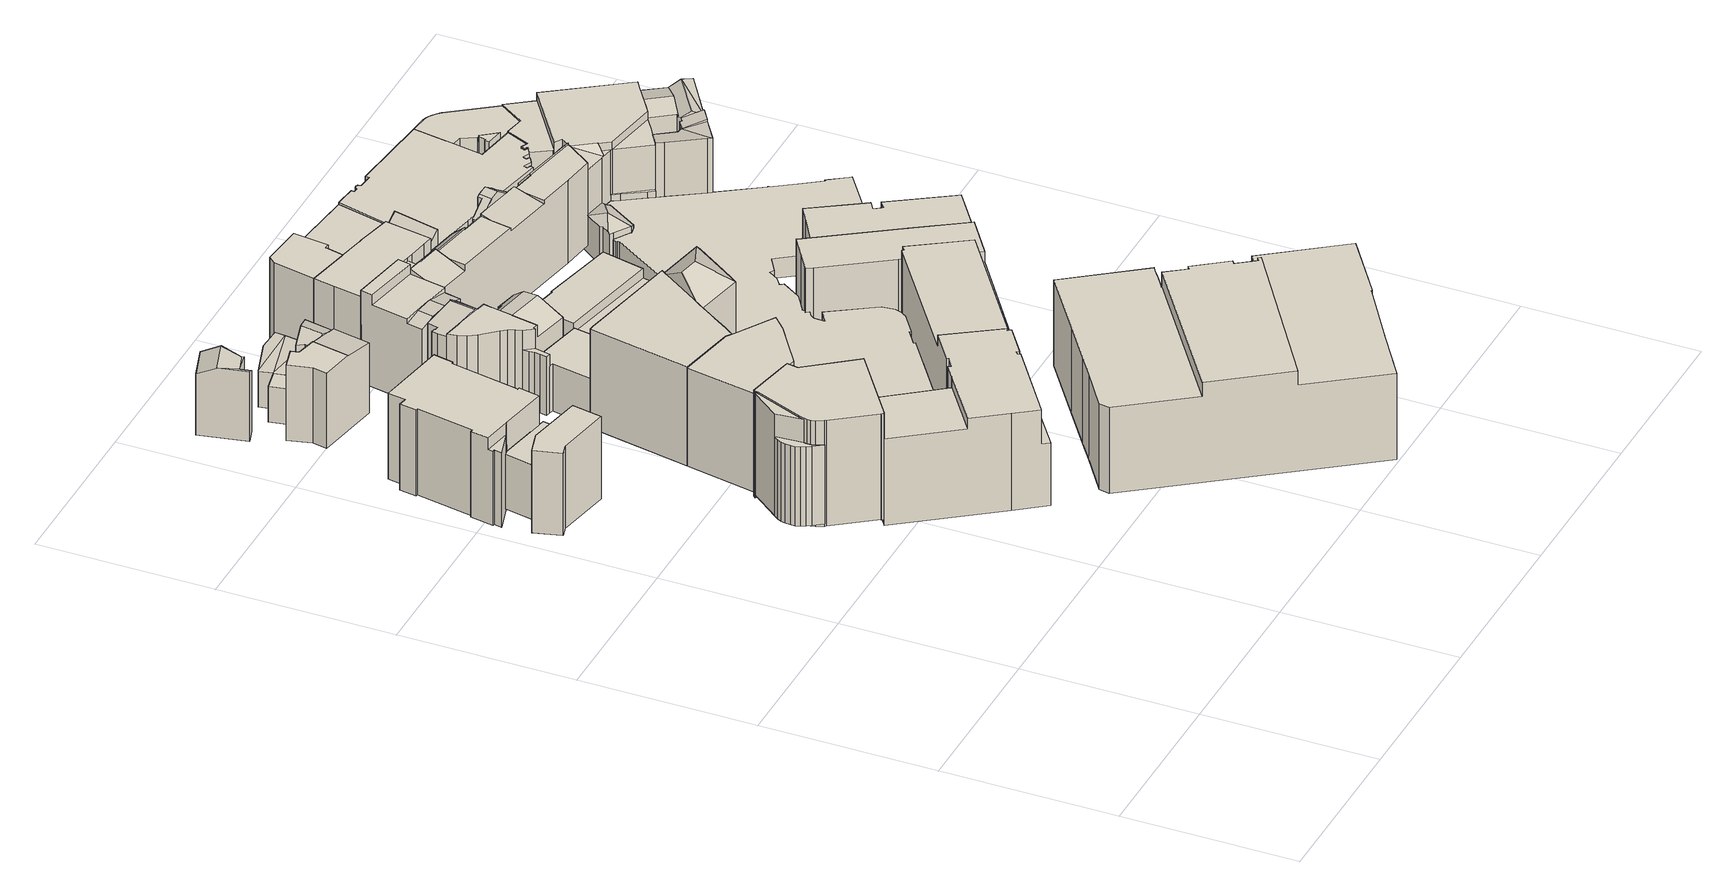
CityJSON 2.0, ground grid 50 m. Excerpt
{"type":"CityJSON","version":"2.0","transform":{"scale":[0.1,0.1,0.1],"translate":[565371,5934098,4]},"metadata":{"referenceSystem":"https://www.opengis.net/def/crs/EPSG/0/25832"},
"CityObjects":{
"building1":{"type":"Building","attributes":{"Gemeindeschluessel":"02100108","Geometrietyp2DReferenz":"3000","measuredHeight":25.18,"function":"31001_2010","roofType":"1000","storeysAboveGround":7},"address":[{"Country":"Germany","Locality":"Hamburg","ThoroughfareName":"Hohe Bleichen","ThoroughfareNumber":"13"}],"geometry":[{"type":"Solid","lod":"2","boundaries":[[[[0,1,2,3,4,5,6]],[[7,8,9,10,11,12,13]],[[7,6,5,8]],[[8,5,4,9]],[[9,4,3,10]],[[10,3,2,11]],[[11,2,1,12]],[[12,1,0,13]],[[13,0,6,7]]]]}]},
"building2":{"type":"Building","attributes":{"Gemeindeschluessel":"02100108","Geometrietyp2DReferenz":"3000","measuredHeight":16.68,"function":"31001_2010","roofType":"1000","storeysAboveGround":4},"address":[{"Country":"Germany","Locality":"Hamburg","ThoroughfareName":"Hohe Bleichen","ThoroughfareNumber":"15"}],"geometry":[{"type":"Solid","lod":"2","boundaries":[[[[14,15,16,17]],[[18,19,20,21,16,15]],[[14,17,22,23,24,25]],[[23,20,19,24]],[[24,19,18,25]],[[17,16,21,22]],[[22,21,20,23]],[[14,25,18,15]]]]}]},
"building3":{"type":"Building","attributes":{"Gemeindeschluessel":"02100108","Geometrietyp2DReferenz":"3000","measuredHeight":31.2,"function":"51009_1610","roofType":"1000"},"address":[{"Country":"Germany","Locality":"Hamburg"}],"geometry":[{"type":"Solid","lod":"2","boundaries":[[[[26,27,28,29,30,31,32]],[[33,34,35,36]],[[36,35,37,38]],[[38,37,39,40]],[[40,39,41,42]],[[43,44,45,46]],[[46,45,47,48]],[[48,47,49,50]],[[50,49,34,33]],[[51,31,30,52]],[[52,30,29,53]],[[53,29,28,54]],[[54,28,27,55]],[[56,26,32,57]],[[58,59,60,61]],[[61,60,62,63]],[[63,62,64,65]],[[66,58,61,63,65,43,46,48,50,33,36,38,40,42,51,52,53,54,55]],[[44,43,65,64]],[[59,58,66,67]],[[66,55,27,26,56,67]],[[51,42,41,57,32,31]],[[59,67,56,57,41,39,37,35,34,49,47,45,44,64,62,60]]]]}]},
"building4":{"type":"Building","attributes":{"Geometrietyp2DReferenz":"3000","Gemeindeschluessel":"02100108","measuredHeight":26.23,"function":"31001_2010","roofType":"1000","storeysAboveGround":6},"address":[{"Country":"Germany","Locality":"Hamburg","ThoroughfareName":"Hohe Bleichen","ThoroughfareNumber":"17"}],"geometry":[{"type":"Solid","lod":"2","boundaries":[[[[68,69,70,71,72,73]],[[74,70,69,75]],[[75,69,68,76]],[[76,68,73,77]],[[78,79,80,81]],[[81,80,82,83]],[[83,82,84,85]],[[85,84,86,87]],[[87,86,88,89]],[[89,88,90,91]],[[71,92,93,72]],[[94,95,96,97]],[[98,99,100,101]],[[102,94,97,103,104,74,75,76,77,78,81,83,85,87,89,91,98,101]],[[105,96,95,106,100,99,90,88,86,84,82,80,79,93,92,107]],[[90,99,98,91]],[[105,107,104,103]],[[96,105,103,97]],[[106,95,94,102]],[[100,106,102,101]],[[74,104,107,92,71,70]],[[78,77,73,72,93,79]]]]}]},
"building5":{"type":"Building","attributes":{"Gemeindeschluessel":"02100108","Geometrietyp2DReferenz":"3000","measuredHeight":32.37,"function":"31001_3020","roofType":"1000","storeysAboveGround":8},"address":[{"Country":"Germany","Locality":"Hamburg","ThoroughfareName":"Hohe Bleichen","ThoroughfareNumber":"8"}],"geometry":[{"type":"Solid","lod":"2","boundaries":[[[[108,109,110,111]],[[111,110,112,113]],[[113,112,114,115]],[[115,114,116,117]],[[117,116,118,119]],[[119,118,120,121]],[[121,120,122,123]],[[123,122,124,125]],[[125,124,126,127]],[[127,126,128,129]],[[129,128,130,131]],[[131,130,132,133]],[[133,132,134,135]],[[136,137,138,139]],[[140,141,142,143]],[[143,142,144,145]],[[145,144,146,147]],[[147,146,109,108]],[[148,149,150,151]],[[151,150,152,153]],[[153,152,141,140]],[[139,138,149,148]],[[135,134,137,136]],[[135,136,139,148,151,153,140,143,145,147,108,111,113,115,117,119,121,123,125,127,129,131,133]],[[137,134,132,130,128,126,124,122,120,118,116,114,112,110,109,146,144,142,141,152,150,149,138]]]]}]},
"building6":{"type":"Building","attributes":{"Gemeindeschluessel":"02100108","Geometrietyp2DReferenz":"3000","measuredHeight":21.21,"function":"31001_2010","roofType":"3100","storeysAboveGround":5},"address":[{"Country":"Germany","Locality":"Hamburg","ThoroughfareName":"ABC-Straße","ThoroughfareNumber":"12"}],"geometry":[{"type":"Solid","lod":"2","boundaries":[[[[154,155,156]],[[157,156,158,159]],[[159,158,160,161]],[[161,160,162,163,164,165]],[[157,159,161,165,166,167]],[[167,166,168,169,155,154]],[[157,167,154,156]],[[168,166,165,164]],[[162,160,158,156]],[[163,162,156,155,169]],[[163,169,168,164]]]]}]},
"building7":{"type":"Building","attributes":{"Gemeindeschluessel":"02100108","Geometrietyp2DReferenz":"3000","measuredHeight":22.96,"function":"31001_2010","roofType":"1000","storeysAboveGround":5},"address":[{"Country":"Germany","Locality":"Hamburg","ThoroughfareName":"Hohe Bleichen","ThoroughfareNumber":"21"}],"geometry":[{"type":"Solid","lod":"2","boundaries":[[[[170,171,172,173,174,175,176,177]],[[177,178,179,180,181]],[[173,182,183,174]],[[184,185,186,187]],[[187,186,188,189]],[[190,171,170]],[[177,176,178]],[[191,192,193,194]],[[194,193,195,196]],[[197,184,187,189,191,194,196,198,199,200,201]],[[182,173,172,198,196,195]],[[185,184,197,175,174,183]],[[180,179,201,200,202]],[[170,177,181]],[[202,200,199,203]],[[197,201,179,178,176,175]],[[199,198,172,171,190,203]],[[192,191,189,188]],[[202,203,190,170,181,180]],[[192,188,186,185,183,182,195,193]]]]}]},
"building8":{"type":"Building","attributes":{"Geometrietyp2DReferenz":"3000","Gemeindeschluessel":"02100108","measuredHeight":30.14,"function":"31001_2080","roofType":"1000","storeysAboveGround":8},"address":[{"Country":"Germany","Locality":"Hamburg","ThoroughfareName":"Hohe Bleichen","ThoroughfareNumber":"10"}],"geometry":[{"type":"Solid","lod":"2","boundaries":[[[[204,205,206,207,208,209,210,211,212,213]],[[214,215,216,217,218,219,220,221,222,223]],[[216,211,210,217]],[[217,210,209,218]],[[218,209,208,219]],[[219,208,207,220]],[[220,207,206,221]],[[221,206,205,222]],[[222,205,204,223]],[[214,213,212,215]],[[215,212,211,216]],[[214,223,204,213]]]]}]},
"building9":{"type":"Building","attributes":{"Gemeindeschluessel":"02100108","Geometrietyp2DReferenz":"3000","measuredHeight":13.23,"function":"31001_2010","roofType":"1000","storeysAboveGround":3},"address":[{"Country":"Germany","Locality":"Hamburg","ThoroughfareName":"Hohe Bleichen","ThoroughfareNumber":"23"}],"geometry":[{"type":"Solid","lod":"2","boundaries":[[[[224,225,226,227,228]],[[229,230,231,232]],[[230,233,234,231]],[[235,236,237,238,239]],[[238,237,230,229]],[[240,225,224,241]],[[241,224,228,242]],[[243,234,233,244]],[[226,235,239,227]],[[245,246,240,241,242,247,248,243,244]],[[245,244,233,230,237]],[[248,247,238,229,232]],[[246,245,237,236]],[[243,248,232,231,234]],[[240,246,236,235,226,225]],[[247,242,228,227,239,238]]]]}]},
"building10":{"type":"Building","attributes":{"Gemeindeschluessel":"02100108","Geometrietyp2DReferenz":"3000","measuredHeight":14.4,"function":"31001_2010","roofType":"1000","storeysAboveGround":6},"address":[{"Country":"Germany","Locality":"Hamburg","ThoroughfareName":"Hohe Bleichen","ThoroughfareNumber":"18"}],"geometry":[{"type":"Solid","lod":"2","boundaries":[[[[249,250,251,252]],[[252,251,253,254]],[[255,256,257,258]],[[250,249,259,260]],[[258,257,261,262]],[[262,261,260,259]],[[256,255,254,253]],[[254,255,258,262,259,249,252]],[[256,253,251,250,260,261,257]]]]}]},
"building11":{"type":"Building","attributes":{"Gemeindeschluessel":"02100108","Geometrietyp2DReferenz":"3000","measuredHeight":25.14,"function":"31001_2010","roofType":"1000","storeysAboveGround":6},"address":[{"Country":"Germany","Locality":"Hamburg","ThoroughfareName":"Hohe Bleichen","ThoroughfareNumber":"20"}],"geometry":[{"type":"Solid","lod":"2","boundaries":[[[[263,264,265,266]],[[266,265,267,268]],[[269,270,271,272]],[[273,274,275,276,277]],[[278,279,280]],[[281,282,283]],[[284,285,286,287]],[[288,284,287,289,290,291,292,293,294,276]],[[278,286,285]],[[295,296,297,281,283]],[[278,298,299,286]],[[296,300,301,302,297]],[[300,267,265,264,303,301]],[[277,276,294,304]],[[304,294,293,305]],[[305,293,292,306]],[[306,292,291,307]],[[307,291,290,308]],[[308,290,289,309]],[[276,275,288]],[[310,311,312,313]],[[313,312,314,315]],[[315,314,316,317]],[[318,319,320,321]],[[321,320,274,273]],[[272,271,322,323]],[[252,324,270,269]],[[325,326,280,279,327,328]],[[329,254,252,269,272,323,330,310,313,315,317,318,321,273,277,304,305,306,307,308,309,331,325,328,263,266,268]],[[316,314,312,311,332,333,334,282,281,302,327,279,278,288,275,274,320,319]],[[335,336,322,271,270,324,337]],[[335,337,333,332]],[[316,319,318,317]],[[334,333,337,324,252,254]],[[329,268,267,300,296,295]],[[326,325,331,299,298]],[[302,281,297]],[[254,329,295,283,282,334]],[[327,302,301,303]],[[263,328,327,303,264]],[[322,336,330,323]],[[310,330,336,335,332,311]],[[288,278,285,284]],[[331,309,289,287,286,299]],[[326,298,278,280]]]]}]},
"building12":{"type":"Building","attributes":{"Gemeindeschluessel":"02100108","Geometrietyp2DReferenz":"3000","measuredHeight":29.74,"function":"31001_2070","roofType":"1000","storeysAboveGround":9},"address":[{"Country":"Germany","Locality":"Hamburg","ThoroughfareName":"Große Bleichen","ThoroughfareNumber":"36"}],"geometry":[{"type":"Solid","lod":"2","boundaries":[[[[338,339,340,341,342,343,344,345]],[[346,347,348,349]],[[350,351,352,353]],[[354,355,356,357]],[[358,359,360,361]],[[362,363,364,365]],[[365,364,366,367]],[[368,369,370,371]],[[338,372,373,339]],[[374,375,376,377]],[[377,376,378,379]],[[379,378,380,381]],[[382,345,344,383]],[[383,344,343,384]],[[348,342,341,349]],[[385,347,346,386]],[[387,388,389,390]],[[372,338,345,382,371,370]],[[355,354,357,363,362,353,352]],[[391,374,377,379,381,392,393,358,361,394,387,390,350,353,362,365,367,368,371,382,383,384,385,386]],[[395,396,380,378,376,375,373,372,370,369,366,364,363,397,398,399]],[[388,387,394,398,397,400]],[[391,386,346,349,341,340]],[[385,384,343,342,348,347]],[[374,391,340,339,373,375]],[[393,392,396,395,401,402]],[[380,396,392,381]],[[366,369,368,367]],[[359,358,393,402]],[[394,361,360,403,399,398]],[[401,395,399,403]],[[397,363,357,356,400]],[[351,350,390,389]],[[401,403,360,359,402]],[[351,389,388,400,356,355,352]]]]}]},
"building13":{"type":"Building","attributes":{"Gemeindeschluessel":"02100108","Geometrietyp2DReferenz":"3000","measuredHeight":35.15,"function":"31001_2010","roofType":"1000","storeysAboveGround":10},"address":[{"Country":"Germany","Locality":"Hamburg","ThoroughfareName":"Hohe Bleichen","ThoroughfareNumber":"12"}],"geometry":[{"type":"Solid","lod":"2","boundaries":[[[[404,405,406,407,408]],[[405,409,410,411,406]],[[218,412,413,217]],[[414,415,416,417]],[[410,418,411]],[[407,419,408]],[[420,409,421,422]],[[423,424,425,426]],[[427,428,429,430]],[[430,429,431,219]],[[422,421,424,423]],[[432,433,427,430,219,218,217,414,417,420,422,423,426]],[[431,429,428,419,407,411,418,416,415,413,412]],[[413,415,414,217]],[[416,418,410,409,420,417]],[[404,408,433,432,434]],[[434,432,426,425]],[[411,407,406]],[[419,428,427,433,408]],[[431,412,218,219]],[[434,425,424,421,409,405,404]]]]}]},
"building14":{"type":"Building","attributes":{"Gemeindeschluessel":"02100108","Geometrietyp2DReferenz":"3000","measuredHeight":9,"function":"31001_2463","roofType":"1000"},"address":[{"Country":"Germany","Locality":"Hamburg","ThoroughfareName":"Hohe Bleichen"}],"geometry":[{"type":"Solid","lod":"2","boundaries":[[[[435,436,437,438,439,440,441,442,443,444,445,446,447]],[[448,449,450,451,452,453,454,455,456,457,458,459,460]],[[460,459,436,435]],[[459,458,437,436]],[[458,457,438,437]],[[457,456,439,438]],[[456,455,440,439]],[[455,454,441,440]],[[454,453,442,441]],[[453,452,443,442]],[[452,451,444,443]],[[451,450,445,444]],[[450,449,446,445]],[[449,448,447,446]],[[448,460,435,447]]]]}]},
"building15":{"type":"Building","attributes":{"Gemeindeschluessel":"02100108","Geometrietyp2DReferenz":"3000","measuredHeight":24.83,"function":"31001_2010","roofType":"1000","storeysAboveGround":7},"address":[{"Country":"Germany","Locality":"Hamburg","ThoroughfareName":"Hohe Bleichen","ThoroughfareNumber":"28"}],"geometry":[{"type":"Solid","lod":"2","boundaries":[[[[461,462,463,464]],[[465,466,467,468]],[[468,467,469,470]],[[469,467,466,471,463,462,472]],[[465,468,470,473,461,464,474]],[[473,470,469,472]],[[465,474,471,466]],[[474,464,463,471]],[[461,473,472,462]]]]}]},
"building16":{"type":"Building","attributes":{"Gemeindeschluessel":"02100108","Geometrietyp2DReferenz":"3000","measuredHeight":25.84,"function":"31001_2010","roofType":"1000","storeysAboveGround":6},"address":[{"Country":"Germany","Locality":"Hamburg","ThoroughfareName":"Hohe Bleichen","ThoroughfareNumber":"24"}],"geometry":[{"type":"Solid","lod":"2","boundaries":[[[[475,476,477,478]],[[479,480,481,482]],[[483,484,485,486]],[[486,485,487,488]],[[488,487,476,475]],[[489,490,481,480,472,477,476,487,485,484]],[[491,483,486,488,475,478,492,479,482,493]],[[479,492,472,480]],[[483,491,489,484]],[[491,493,490,489]],[[493,482,481,490]],[[492,478,477,472]]]]}]},
"building17":{"type":"Building","attributes":{"Gemeindeschluessel":"02100108","Geometrietyp2DReferenz":"3000","measuredHeight":30.75,"function":"31001_2010","roofType":"1000","storeysAboveGround":7},"address":[{"Country":"Germany","Locality":"Hamburg","ThoroughfareName":"Bleichenbrücke","ThoroughfareNumber":"10"}],"geometry":[{"type":"Solid","lod":"2","boundaries":[[[[494,495,496,497,498,499,500,501,502,503]],[[504,505,506,507]],[[507,506,508,509]],[[509,508,510,511]],[[512,503,502,513]],[[514,501,500,515]],[[515,500,499,516]],[[516,499,498,517]],[[517,498,497,518]],[[519,496,495,520]],[[520,495,494,521]],[[522,523,524,525]],[[525,524,526,527]],[[528,529,530,531]],[[531,530,532,533]],[[533,532,534,535]],[[536,537,538,539]],[[540,541,523,522]],[[542,543,521,494,503,512,505,504]],[[542,504,507,509,511,538,537,528,531,533,535,544,514,515,516,517,518,545,540,522,525,527]],[[526,524,523,541,546,519,520,521,543]],[[546,541,540,545]],[[529,528,537,536]],[[526,543,542,527]],[[545,518,497,496,519,546]],[[514,544,547,513,502,501]],[[547,544,535,534]],[[539,538,511,510]],[[539,510,508,506,505,512,513,547,534,532,530,529,536]]]]}]},
"building18":{"type":"Building","attributes":{"Gemeindeschluessel":"02100108","Geometrietyp2DReferenz":"3000","measuredHeight":10.27,"function":"31001_2500","roofType":"1000","storeysAboveGround":3},"address":[{"Country":"Germany","Locality":"Hamburg","ThoroughfareName":"Hohe Bleichen","ThoroughfareNumber":"20a"}],"geometry":[{"type":"Solid","lod":"2","boundaries":[[[[548,549,550,551]],[[551,550,552,553]],[[553,552,554,555]],[[556,557,549,548]],[[558,559,560,561]],[[562,563,564,565]],[[565,564,566,567]],[[567,566,568,569]],[[569,568,570,571]],[[572,573,574,575]],[[558,561,556,548,551,553,555,576,577,562,565,567,569,571]],[[557,556,561,560]],[[578,577,576,579,575,574]],[[563,562,577,578]],[[558,571,570,573,572,559]],[[579,576,555,554]],[[563,578,574,573,570,568,566,564]],[[579,554,552,550,549,557,560,559,572,575]]]]}]},
"building19":{"type":"Building","attributes":{"Gemeindeschluessel":"02100108","Geometrietyp2DReferenz":"3000","measuredHeight":21.51,"function":"31001_2310","roofType":"1000","storeysAboveGround":6},"address":[{"Country":"Germany","Locality":"Hamburg","ThoroughfareName":"Poststraße","ThoroughfareNumber":"51"}],"geometry":[{"type":"Solid","lod":"2","boundaries":[[[[580,581,582,583]],[[584,585,586,587]],[[588,589,590,591]],[[591,590,585,584]],[[588,591,584,587,592,580,583,593,594]],[[595,586,585,590,589,596,597,582,581]],[[582,597,593,583]],[[597,596,594,593]],[[586,595,592,587]],[[596,589,588,594]],[[595,581,580,592]]]]}]},
"building20":{"type":"Building","attributes":{"name":"Kulturbehörde","Gemeindeschluessel":"02100108","Geometrietyp2DReferenz":"3000","measuredHeight":28.53,"function":"31001_3010","roofType":"1000","storeysAboveGround":4},"address":[{"Country":"Germany","Locality":"Hamburg","ThoroughfareName":"Hohe Bleichen","ThoroughfareNumber":"22"}],"geometry":[{"type":"Solid","lod":"2","boundaries":[[[[598,599,600,601,602]],[[603,604,605,606,607,608,609,610,611]],[[612,613,614,615]],[[616,617,603,600,599]],[[618,619,620,604,617,616]],[[621,622,623,624]],[[625,626,627,626,628,629,630,631,632,633,634,635]],[[625,636,637,638,639,640,641]],[[642,643,637,636]],[[635,644,645,646,647,643,642]],[[648,649,650,651,652,653]],[[654,598,602,655]],[[608,607,656]],[[620,605,604]],[[624,623,613,612]],[[624,612,615,610,609]],[[657,619,618,658]],[[608,659,624,609]],[[624,659,660,621]],[[661,662,663]],[[664,665,663]],[[666,667,668,669]],[[628,670,629]],[[628,626,671]],[[641,626,625]],[[635,634,644]],[[672,632,631]],[[673,640,639,674]],[[674,639,638,675]],[[676,647,646,677]],[[677,646,645,678]],[[630,679,631]],[[680,681,682,683]],[[683,682,684,685]],[[686,653,652,687]],[[687,652,651,688]],[[689,650,649,690]],[[691,692,693,694]],[[685,684,679,630,629,670,665,664,695,696]],[[680,683,685,696,697,657,658,654,655,698,699,700,701,702,691,694,703,704,705,706,673,674,675,676,677,678,707,708,709,686,687,688]],[[698,655,602,601,611,610,615,614]],[[654,658,618,616,599,598]],[[662,661,710,701,700,711]],[[671,626,627,706,705,712]],[[713,708,707,633,632,672]],[[676,675,638,637,643,647]],[[625,635,642,636]],[[686,709,648,653]],[[680,688,651,650,689,681]],[[709,708,713,690,649,648]],[[707,678,645,644,634,633]],[[673,706,627,626,641,640]],[[714,704,703,715]],[[715,703,694,693]],[[692,691,702,716]],[[705,704,714,667,666,712]],[[702,701,710,669,668,716]],[[700,699,622,621,660,711]],[[604,603,617]],[[699,698,614,613,623,622]],[[603,611,601,600]],[[657,697,606,605,620,619]],[[697,696,695,656,607,606]],[[713,672,631,679,684,682,681,689,690]],[[692,716,668,667,714,715,693]],[[671,712,666,669,710,661,663,665,670,628]],[[662,711,660,659,608,656,695,664,663]]]]}]},
"building21":{"type":"Building","attributes":{"Gemeindeschluessel":"02100108","Geometrietyp2DReferenz":"3000","measuredHeight":5.94,"function":"31001_2010","roofType":"1000","storeysAboveGround":6},"address":[{"Country":"Germany","Locality":"Hamburg","ThoroughfareName":"Poststraße"}],"geometry":[{"type":"Solid","lod":"2","boundaries":[[[[717,718,719,720,721,722,723,724,725,726,727,728,729,730,731,732,733,734,735,736,737,738,739,740,741,742,743,744,745,746,747,748,749,750,751,752,753,754,755,756,757,758,759,760,761,762,763,764,765,766,767,768,769,770,771,772,773,774,775,776,777,778,779,780,781,782,783,784,785,786,787,788,789,790,791,792,793,794,795,796,797,798,799,800,801,802,803,804,805,806,807,808,809,810,811,812,813,814,815,816,817,818,819,820,821]],[[822,823,824,825,826,827,828,829,830,831,832,833,834,835,836,837,838,839,840,841,842,843,844,845,846,847,848,849,850,851,852,853,854,855,856,857,858,859,860,861,862,863,864,865,866,867,868,869,870,871,872,873,874,875,876,877,878,879,880,881,882,883,884,885,886,887,888,889,890,891,892,893,894,895,896,897,898,899,900,901,902,903,904,905,906,907,908,909,910,911,912,913,914,915,916,917,918,919,920,921,922,923,924,925,926]],[[926,925,718,717]],[[925,924,719,718]],[[924,923,720,719]],[[923,922,721,720]],[[922,921,722,721]],[[921,920,723,722]],[[920,919,724,723]],[[919,918,725,724]],[[918,917,726,725]],[[917,916,727,726]],[[916,915,728,727]],[[915,914,729,728]],[[914,913,730,729]],[[913,912,731,730]],[[912,911,732,731]],[[911,910,733,732]],[[910,909,734,733]],[[909,908,735,734]],[[908,907,736,735]],[[907,906,737,736]],[[906,905,738,737]],[[905,904,739,738]],[[904,903,740,739]],[[903,902,741,740]],[[902,901,742,741]],[[901,900,743,742]],[[900,899,744,743]],[[899,898,745,744]],[[898,897,746,745]],[[897,896,747,746]],[[896,895,748,747]],[[895,894,749,748]],[[894,893,750,749]],[[893,892,751,750]],[[892,891,752,751]],[[891,890,753,752]],[[890,889,754,753]],[[889,888,755,754]],[[888,887,756,755]],[[887,886,757,756]],[[886,885,758,757]],[[885,884,759,758]],[[884,883,760,759]],[[883,882,761,760]],[[882,881,762,761]],[[881,880,763,762]],[[880,879,764,763]],[[879,878,765,764]],[[878,877,766,765]],[[877,876,767,766]],[[876,875,768,767]],[[875,874,769,768]],[[874,873,770,769]],[[873,872,771,770]],[[872,871,772,771]],[[871,870,773,772]],[[870,869,774,773]],[[869,868,775,774]],[[868,867,776,775]],[[867,866,777,776]],[[866,865,778,777]],[[865,864,779,778]],[[864,863,780,779]],[[863,862,781,780]],[[862,861,782,781]],[[861,860,783,782]],[[860,859,784,783]],[[859,858,785,784]],[[858,857,786,785]],[[857,856,787,786]],[[856,855,788,787]],[[855,854,789,788]],[[854,853,790,789]],[[853,852,791,790]],[[852,851,792,791]],[[851,850,793,792]],[[850,849,794,793]],[[849,848,795,794]],[[848,847,796,795]],[[847,846,797,796]],[[846,845,798,797]],[[845,844,799,798]],[[844,843,800,799]],[[843,842,801,800]],[[842,841,802,801]],[[841,840,803,802]],[[840,839,804,803]],[[839,838,805,804]],[[838,837,806,805]],[[837,836,807,806]],[[836,835,808,807]],[[835,834,809,808]],[[834,833,810,809]],[[833,832,811,810]],[[832,831,812,811]],[[831,830,813,812]],[[830,829,814,813]],[[829,828,815,814]],[[828,827,816,815]],[[827,826,817,816]],[[826,825,818,817]],[[825,824,819,818]],[[824,823,820,819]],[[823,822,821,820]],[[822,926,717,821]]]]}]},
"building22":{"type":"Building","attributes":{"Gemeindeschluessel":"02100108","Geometrietyp2DReferenz":"3000","measuredHeight":22.67,"function":"31001_1120","roofType":"1000","storeysAboveGround":8},"address":[{"Country":"Germany","Locality":"Hamburg","ThoroughfareName":"Große Bleichen","ThoroughfareNumber":"34"}],"geometry":[{"type":"Solid","lod":"2","boundaries":[[[[927,928,929,930]],[[930,929,931,932]],[[932,931,933,934]],[[934,933,935,936]],[[936,935,937,938]],[[938,937,939,940]],[[940,939,941,942]],[[943,944,945,946]],[[946,945,947,948]],[[948,947,949,950]],[[942,941,944,943]],[[928,927,950,949]],[[950,927,930,932,934,936,938,940,942,943,946,948]],[[928,949,947,945,944,941,939,937,935,933,931,929]]]]}]},
"building23":{"type":"Building","attributes":{"Gemeindeschluessel":"02100108","Geometrietyp2DReferenz":"3000","measuredHeight":29.42,"function":"31001_2460","roofType":"1000","storeysAboveGround":10},"address":[{"Country":"Germany","Locality":"Hamburg","ThoroughfareName":"Hohe Bleichen"}],"geometry":[{"type":"Solid","lod":"2","boundaries":[[[[951,952,953,954]],[[955,956,957,958]],[[958,957,959,960]],[[960,959,961,962]],[[962,961,963,964]],[[964,963,965,966]],[[966,965,967,968]],[[968,967,969,970]],[[970,969,971,972]],[[972,971,973,974]],[[974,973,975,976]],[[976,975,977,978]],[[979,980,981,982]],[[982,981,983,984]],[[984,983,985,986]],[[986,985,987,988]],[[988,987,989,990]],[[990,989,991,992]],[[992,991,993,994]],[[994,993,995,996]],[[996,995,997,998]],[[998,997,999,1000]],[[1000,999,1001,1002]],[[1002,1001,1003,1004]],[[1004,1003,1005,1006]],[[1006,1005,1007,1008]],[[1009,1010,1011,1012]],[[1013,1014,1015,1016]],[[1017,1015,1014,1007,1005,1003,1001,999,997,995,993,991,989,987,985,983,981,980,1009,1012,977,975,973,971,969,967,965,963,961,959,957,956,1018,951,954]],[[979,982,984,986,988,990,992,994,996,998,1000,1002,1004,1006,1008,1013,1016,1019,1020,1021,1022,955,958,960,962,964,966,968,970,972,974,976,978,1011,1010]],[[952,951,1018,1022,1021,1023]],[[1020,1019,1017,954,953,1024]],[[1011,978,977,1012]],[[1019,1016,1015,1017]],[[1013,1008,1007,1014]],[[979,1010,1009,980]],[[955,1022,1018,956]],[[1023,1021,1020,1024]],[[1023,1024,953,952]]]]}]},
"building24":{"type":"Building","attributes":{"Gemeindeschluessel":"02100108","Geometrietyp2DReferenz":"3000","measuredHeight":20.21,"function":"31001_2010","roofType":"1000","storeysAboveGround":6},"address":[{"Country":"Germany","Locality":"Hamburg","ThoroughfareName":"Große Bleichen","ThoroughfareNumber":"32"}],"geometry":[{"type":"Solid","lod":"2","boundaries":[[[[930,1025,1026,1027]],[[1028,1029,1030,1031]],[[934,1032,1033,932]],[[1034,1035,1036,1037]],[[934,932,930,1027,1028,1031,1038,1039,1034,1037]],[[1033,1032,1036,1035,1040,1041,1030,1029,1026,1025]],[[1041,1040,1039,1038]],[[1033,1025,930,932]],[[1036,1032,934,1037]],[[1040,1035,1034,1039]],[[1030,1041,1038,1031]],[[1026,1029,1028,1027]]]]}]},
"building25":{"type":"Building","attributes":{"Gemeindeschluessel":"02100108","Geometrietyp2DReferenz":"3000","measuredHeight":27.33,"function":"31001_2310","roofType":"1000","storeysAboveGround":7},"address":[{"Country":"Germany","Locality":"Hamburg","ThoroughfareName":"Poststraße","ThoroughfareNumber":"31"}],"geometry":[{"type":"Solid","lod":"2","boundaries":[[[[1042,1043,1044,1045,1046]],[[1044,1047,1048,1049,1045]],[[1047,1044,1050,1051,1052]],[[1053,1054,1055,1056,1057,1058]],[[1055,1059,1060,1061,1056]],[[1062,1063,1064,1065,1066]],[[1067,1068,1069,1070,1071,1064]],[[1072,1073,1074,1075,1076,1077]],[[1078,1042,1046,1079]],[[1080,1049,1048,1081]],[[1051,1053,1058,1052]],[[1082,1061,1060,1083]],[[1065,1083,1060,1059,1066]],[[1076,1064,1063,1077]],[[1084,1085,1086,1087]],[[1087,1086,1088,1089]],[[1089,1088,1090,1091]],[[1071,1092,1093,1064]],[[1064,1093,1083,1065]],[[1094,1070,1069,1095]],[[1095,1069,1068,1096]],[[1075,1067,1064,1076]],[[1097,1098,1099,1100]],[[1100,1099,1101,1102]],[[1103,1074,1073,1104]],[[1104,1073,1072,1105]],[[1081,1048,1047,1052,1058,1057,1106]],[[1107,1108,1109,1110]],[[1094,1095,1096,1103,1104,1105,1111,1112,1113,1097,1100,1102,1078,1079,1080,1081,1106,1114,1109,1108,1084,1087,1089,1091]],[[1115,1082,1083,1093,1092,1090,1088,1086,1085,1107,1110]],[[1043,1042,1078,1102,1101]],[[1113,1112,1054,1053,1051,1050,1116]],[[1114,1106,1057,1056,1061,1082,1115]],[[1112,1111,1062,1066,1059,1055,1054]],[[1107,1085,1084,1108]],[[1103,1096,1068,1067,1075,1074]],[[1094,1091,1090,1092,1071,1070]],[[1111,1105,1072,1077,1063,1062]],[[1115,1110,1109,1114]],[[1098,1097,1113,1116]],[[1080,1079,1046,1045,1049]],[[1098,1116,1050,1044,1043,1101,1099]]]]}]},
"building26":{"type":"Building","attributes":{"Gemeindeschluessel":"02100108","Geometrietyp2DReferenz":"3000","measuredHeight":24.99,"function":"31001_2310","roofType":"1000","storeysAboveGround":8},"address":[{"Country":"Germany","Locality":"Hamburg","ThoroughfareName":"Poststraße","ThoroughfareNumber":"35"}],"geometry":[{"type":"Solid","lod":"2","boundaries":[[[[1117,1118,1119,1120]],[[1120,1119,1121,1122]],[[1122,1121,1123,1124]],[[1124,1123,1125,1126]],[[1126,1125,1127,1128]],[[1128,1127,1129,1130]],[[1130,1129,1131,1132]],[[1133,1134,1135,1136]],[[1136,1135,1137,1138]],[[1139,1117,1120,1122,1124,1126,1128,1130,1132,1140,1133,1136,1138]],[[1141,1137,1135,1134,1142,1131,1129,1127,1125,1123,1121,1119,1118]],[[1137,1141,1139,1138]],[[1142,1134,1133,1140]],[[1141,1118,1117,1139]],[[1131,1142,1140,1132]]]]}]},
"building27":{"type":"Building","attributes":{"Gemeindeschluessel":"02100108","Geometrietyp2DReferenz":"3000","measuredHeight":26.56,"function":"31001_2310","roofType":"1000","storeysAboveGround":6},"address":[{"Country":"Germany","Locality":"Hamburg","ThoroughfareName":"Poststraße","ThoroughfareNumber":"37"}],"geometry":[{"type":"Solid","lod":"2","boundaries":[[[[1143,1144,1145,1146,1147,1148]],[[1149,1150,977,1151]],[[1151,977,975,1152]],[[1152,975,1153,1154]],[[1154,1153,1155,1156]],[[1156,1155,1157,1158]],[[1158,1157,1159,1160]],[[1160,1159,1161,1162]],[[1163,1164,1150,1149]],[[1165,1148,1147,1166]],[[1166,1147,1146,1167]],[[1167,1146,1145,1168]],[[1169,1144,1143,1170]],[[1171,1172,1173,1174]],[[1174,1173,1009,1175]],[[1165,1166,1167,1168,1176,1163,1149,1151,1152,1154,1156,1158,1160,1162,1171,1174,1175]],[[1165,1175,1009,1170,1143,1148]],[[1176,1168,1145,1144,1169,1177]],[[1164,1163,1176,1177]],[[1172,1171,1162,1161]],[[1172,1161,1159,1157,1155,1153,975,977,1150,1164,1177,1169,1170,1009,1173]]]]}]},
"building28":{"type":"Building","attributes":{"Gemeindeschluessel":"02100108","Geometrietyp2DReferenz":"3000","measuredHeight":26.59,"function":"31001_2310","roofType":"3100","storeysAboveGround":6},"address":[{"Country":"Germany","Locality":"Hamburg","ThoroughfareName":"Poststraße","ThoroughfareNumber":"27"}],"geometry":[{"type":"Solid","lod":"2","boundaries":[[[[1178,1179,1180,1181]],[[1182,1183,1184,1185,1186,1187,1188]],[[1189,1190,1191,1192,1193,1194]],[[1195,1196,1197,1198,1199]],[[1191,1199,1200,1201,1192]],[[1188,1202,1203,1198,1197]],[[1204,1205,1198,1203]],[[1180,1206,1207,1208]],[[1209,1210,1068,1211]],[[1211,1068,1212,1213]],[[1213,1212,1214,1215]],[[1216,1217,1210,1209]],[[1181,1218,1219]],[[1219,1218,1220,1221]],[[1222,1178,1181,1219]],[[1180,1185,1184,1206]],[[1188,1187,1202]],[[1179,1186,1185,1180]],[[1223,1194,1193,1224]],[[1225,1189,1194,1223]],[[1226,1201,1200,1227]],[[1228,1205,1204,1229]],[[1230,1207,1206,1231]],[[1229,1204,1203,1202,1187,1186,1179,1178,1222]],[[1216,1209,1211,1213,1215,1230,1231,1232,1233,1225,1223,1224,1226,1227,1228,1229,1222,1219,1221]],[[1228,1227,1200,1199,1198,1205]],[[1182,1188,1197,1196]],[[1225,1233,1196,1195,1190,1189]],[[1195,1199,1191,1190]],[[1226,1224,1193,1192,1201]],[[1233,1232,1183,1182,1196]],[[1232,1231,1206,1184,1183]],[[1217,1216,1221,1220]],[[1230,1215,1214,1208,1207]],[[1217,1220,1218,1181,1180,1208,1214,1212,1068,1210]]]]}]}
},
"vertices":[
[29,1773,293],[59,1781,293],[218,1751,293],[234,1838,293],[73,1869,293],[59,1865,293],[8,1851,293],[8,1851,41],[59,1865,41],[73,1869,41],[234,1838,41],[218,1751,41],[59,1781,41],[29,1773,41],
[250,1926,43],[250,1926,210],[234,1838,210],[234,1838,43],[89,1956,210],[75,1953,210],[59,1865,210],[73,1869,210],[73,1869,43],[59,1865,43],[75,1953,43],[89,1956,43],
[344,1247,345],[348,1262,345],[404,1402,345],[406,1406,345],[405,1406,345],[402,1407,345],[338,1325,345],[317,1273,33],[317,1273,275],[319,1287,275],[319,1287,33],[322,1300,275],[322,1300,33],[328,1312,275],[328,1312,33],[337,1324,275],[337,1324,33],[336,1222,33],[336,1222,275],[328,1233,275],[328,1233,33],[322,1246,275],[322,1246,33],[318,1259,275],[318,1259,33],[402,1407,33],[405,1406,33],[406,1406,33],[404,1402,33],[348,1262,33],[344,1247,275],[338,1325,275],[343,1227,33],[343,1227,275],[346,1215,275],[346,1215,33],[356,1195,275],[356,1195,33],[355,1194,275],[355,1194,33],[343,1239,33],[343,1239,275],
[10,1955,264],[6,1933,264],[75,1953,264],[87,1956,264],[6,1970,264],[4,1956,264],[75,1953,36],[6,1933,36],[10,1955,36],[4,1956,36],[16,2023,36],[16,2023,299],[23,2022,299],[23,2022,36],[52,2186,299],[52,2186,36],[47,2187,299],[47,2187,36],[55,2236,299],[55,2236,36],[78,2232,299],[78,2232,36],[87,2283,299],[87,2283,36],[87,1956,299],[6,1970,299],[237,1991,36],[237,1991,299],[243,1990,299],[243,1990,36],[292,2247,36],[292,2247,299],[281,2190,299],[281,2190,36],[275,2191,36],[231,1929,36],[89,1956,36],[231,1929,299],[275,2191,299],[89,1956,299],
[343,1239,25],[343,1239,349],[348,1262,349],[348,1262,25],[404,1402,349],[404,1402,25],[406,1406,349],[406,1406,25],[405,1406,349],[405,1406,25],[402,1407,349],[402,1407,25],[406,1412,349],[406,1412,25],[408,1412,349],[408,1412,25],[408,1414,349],[408,1414,25],[526,1391,349],[526,1391,25],[552,1386,349],[552,1386,25],[547,1357,349],[547,1357,25],[546,1355,349],[546,1355,25],[650,1217,349],[650,1217,25],[448,1071,25],[448,1071,349],[446,1073,349],[446,1073,25],[359,1192,25],[359,1192,349],[356,1195,349],[356,1195,25],[346,1215,349],[346,1215,25],[343,1227,349],[343,1227,25],[444,1071,25],[444,1071,349],[441,1076,349],[441,1076,25],[442,1076,349],[442,1076,25],
[189,2726,223],[187,2732,223],[135,2715,223],[135,2715,37],[141,2684,223],[141,2684,37],[98,2671,249],[98,2671,37],[81,2753,249],[80,2754,249],[70,2807,223],[70,2807,37],[166,2838,37],[189,2726,37],[166,2838,223],[177,2785,249],
[295,2561,265],[259,2567,270],[259,2566,270],[258,2567,270],[237,2460,270],[330,2443,257],[351,2551,257],[324,2555,261],[351,2551,251],[367,2637,251],[317,2627,268],[304,2559,268],[258,2567,272],[237,2460,272],[141,2477,42],[141,2477,272],[150,2518,272],[150,2518,42],[133,2586,272],[133,2586,42],[259,2567,251],[189,2600,42],[189,2600,272],[195,2602,272],[195,2602,42],[201,2579,272],[201,2579,42],[330,2443,42],[259,2566,42],[264,2593,42],[257,2614,42],[367,2637,42],[257,2614,247],[264,2593,251],
[581,1380,339],[646,1426,339],[704,1466,339],[741,1501,339],[627,1572,339],[612,1582,339],[445,1614,339],[407,1414,339],[408,1414,339],[526,1391,339],[526,1391,38],[408,1414,38],[407,1414,38],[445,1614,38],[612,1582,38],[627,1572,38],[741,1501,38],[704,1466,38],[646,1426,38],[581,1380,38],
[213,2605,142],[257,2614,142],[271,2617,142],[259,2677,142],[201,2665,142],[260,2678,143],[395,2705,166],[253,2716,143],[252,2716,143],[398,2734,166],[343,2742,157],[271,2617,143],[367,2637,162],[386,2641,166],[260,2677,143],[259,2677,143],[257,2614,33],[213,2605,33],[201,2665,33],[343,2742,33],[398,2734,33],[386,2641,33],[367,2637,33],[260,2677,33],[252,2716,33],
[537,2027,35],[537,2027,179],[525,2030,179],[525,2030,35],[535,2079,179],[535,2079,35],[701,2044,35],[701,2044,179],[706,2043,179],[706,2043,35],[514,1906,35],[514,1906,179],[677,1875,179],[677,1875,35],
[619,2205,35],[619,2205,255],[621,2215,248],[621,2215,35],[687,2202,248],[687,2202,35],[511,2032,35],[511,2032,215],[515,2052,215],[515,2052,35],[425,2244,35],[425,2244,275],[422,2270,275],[422,2270,267],[422,2270,35],[555,2244,275],[582,2238,275],[582,2238,253],[565,2151,275],[551,2076,275],[551,2076,237],[542,2246,282],[542,2246,286],[553,2318,286],[553,2318,282],[488,2257,275],[455,2337,269],[448,2306,269],[437,2308,268],[437,2311,268],[427,2313,267],[424,2296,266],[659,2053,237],[673,2129,275],[565,2152,275],[595,2310,253],[580,2313,265],[681,2171,271],[573,2192,271],[566,2154,275],[577,2214,255],[424,2296,35],[427,2313,35],[437,2311,35],[437,2308,35],[448,2306,35],[455,2337,35],[514,2102,35],[514,2102,275],[508,2119,275],[508,2119,35],[500,2136,275],[500,2136,35],[489,2151,275],[489,2151,35],[450,2197,35],[450,2197,275],[435,2219,275],[435,2219,35],[517,2068,215],[517,2068,35],[525,2030,215],[596,2310,35],[596,2310,252],[577,2214,275],[577,2214,35],[659,2053,35],[516,2083,35],[580,2313,35],[514,2100,275],[534,2075,275],[535,2079,275],[514,2100,215],[516,2083,215],[534,2075,215],
[883,1116,271],[981,968,271],[984,971,271],[991,962,271],[1354,1223,271],[1253,1377,271],[1240,1367,271],[1236,1372,271],[1004,943,201],[1368,1202,201],[1354,1223,201],[991,962,201],[597,1178,7],[597,1178,272],[601,1173,272],[601,1173,7],[715,1021,199],[715,1021,272],[725,1007,272],[725,1007,199],[778,780,7],[778,780,199],[698,721,199],[698,721,7],[725,1007,7],[725,1007,304],[764,1035,304],[764,1035,7],[769,1028,304],[769,1028,7],[797,1048,7],[797,1048,304],[794,1052,304],[794,1052,7],[883,1116,304],[981,968,304],[974,964,7],[974,964,304],[980,955,304],[980,955,7],[899,897,304],[899,897,7],[894,904,304],[894,904,7],[1236,1372,7],[1240,1367,7],[1253,1377,7],[1368,1202,7],[1004,943,7],[445,1069,7],[445,1069,272],[448,1071,272],[448,1071,7],[984,971,7],[885,897,7],[904,871,7],[637,804,7],[890,890,304],[885,897,304],[571,895,304],[637,804,304],[683,741,304],[571,895,272],[890,890,199],[904,871,199],[683,741,199],
[861,1665,328],[822,1760,389],[762,1771,389],[721,1711,341],[709,1695,328],[966,1819,328],[815,1848,328],[803,1832,341],[612,1582,341],[445,1614,341],[502,1908,38],[502,1908,341],[514,1906,341],[514,1906,38],[815,1848,341],[709,1695,341],[966,1819,38],[958,1807,328],[958,1807,38],[895,1714,38],[895,1714,328],[872,1681,328],[872,1681,38],[674,1642,38],[674,1642,341],[647,1601,341],[647,1601,38],[627,1572,341],[862,1665,38],[709,1695,38],[862,1665,327],
[757,1542,30],[759,1544,30],[716,1567,30],[710,1565,30],[704,1566,30],[647,1601,30],[674,1642,30],[709,1695,30],[862,1665,30],[839,1629,30],[820,1601,30],[805,1584,30],[764,1536,30],[764,1536,120],[805,1584,120],[820,1601,120],[839,1629,120],[862,1665,120],[709,1695,120],[674,1642,120],[647,1601,120],[704,1566,120],[710,1565,120],[716,1567,120],[759,1544,120],[757,1542,120],
[519,2792,40],[519,2792,288],[535,2810,288],[535,2810,40],[648,2698,40],[648,2698,288],[634,2698,288],[634,2698,40],[622,2645,288],[622,2645,40],[659,2798,288],[495,2670,288],[495,2670,40],[659,2798,40],
[469,2528,30],[469,2528,288],[483,2608,288],[483,2608,30],[695,2631,30],[695,2631,288],[702,2630,288],[702,2630,30],[748,2478,30],[748,2478,288],[695,2487,288],[695,2487,30],[676,2491,288],[676,2491,30],[779,2472,288],[802,2607,288],[779,2472,30],[495,2670,30],[802,2607,30],
[1091,212,315],[1518,503,315],[1512,510,315],[1502,503,315],[1464,556,315],[1474,563,315],[1406,655,315],[1397,648,315],[1355,706,315],[946,413,315],[806,608,8],[806,608,271],[811,637,271],[811,637,8],[924,716,271],[924,716,8],[981,758,271],[981,758,8],[946,413,271],[1355,706,271],[1397,648,8],[1406,655,8],[1474,563,8],[1464,556,8],[1502,503,8],[1512,510,271],[1518,503,271],[1091,212,271],[1555,212,8],[1555,212,271],[1553,214,271],[1553,214,8],[1374,96,271],[1374,96,8],[1425,758,8],[1425,758,271],[1414,751,271],[1414,751,8],[1403,743,271],[1403,743,8],[1396,737,271],[1396,737,8],[1272,968,271],[1272,968,8],[1097,842,8],[1097,842,271],[1731,337,8],[1731,337,271],[1240,5,8],[1240,5,271],[1354,707,8],[1572,554,8],[1572,554,271],[1354,707,271],
[701,2044,20],[701,2044,95],[712,2104,95],[712,2104,20],[720,2103,95],[720,2103,20],[719,2100,95],[719,2100,20],[706,2043,20],[706,2043,95],[1081,1965,20],[1081,1965,95],[1074,1966,95],[1074,1966,20],[827,2213,20],[827,2213,123],[826,2209,123],[826,2209,20],[905,2192,123],[905,2192,20],[906,2196,123],[906,2196,20],[1122,2148,123],[1122,2148,20],[1094,2024,95],[1094,2024,123],[798,2086,123],[798,2086,95],[797,2083,20],[825,2214,20],[825,2214,123],[797,2083,95],
[695,2631,29],[695,2631,244],[642,2641,244],[642,2641,29],[792,2610,29],[792,2610,244],[796,2644,244],[796,2644,29],[841,2599,29],[841,2599,244],[802,2607,244],[802,2607,29],[698,2656,29],[659,2798,29],[882,2773,29],[698,2656,244],[882,2773,244],[659,2798,244],
[455,2337,268],[479,2333,275],[488,2378,275],[441,2387,262],[433,2342,262],[532,2371,277],[542,2369,277],[606,2357,277],[606,2358,277],[607,2358,277],[619,2420,277],[627,2462,277],[462,2493,277],[441,2387,277],[627,2462,307],[634,2498,307],[469,2528,307],[462,2493,307],[531,2322,278],[540,2369,278],[580,2313,266],[596,2310,262],[606,2357,262],[669,2454,279],[676,2491,279],[634,2498,279],[627,2462,279],[964,2399,284],[936,2404,284],[936,2403,284],[929,2369,277],[919,2313,266],[1065,2286,266],[1076,2346,278],[1082,2375,284],[1081,2375,284],[1081,2377,284],[1046,2383,284],[984,2395,302],[991,2433,302],[985,2434,297],[983,2421,297],[941,2428,259],[936,2404,259],[1010,2390,310],[1017,2428,310],[1081,2377,259],[1086,2402,259],[1044,2410,289],[1047,2423,289],[1160,2400,238],[1153,2363,283],[1318,2332,283],[1332,2354,255],[1312,2368,242],[1310,2369,241],[455,2337,25],[433,2342,25],[607,2358,255],[596,2310,25],[580,2313,25],[627,2462,293],[669,2454,293],[736,2440,277],[736,2440,292],[729,2399,277],[720,2351,259],[720,2351,277],[867,2417,277],[867,2417,282],[737,2441,282],[737,2441,277],[919,2313,277],[936,2404,277],[1082,2375,278],[941,2428,25],[983,2421,25],[985,2434,25],[1047,2423,25],[1044,2410,25],[1086,2402,25],[1065,2286,278],[1311,2320,25],[1311,2320,278],[1262,2253,278],[1262,2253,25],[1171,2266,278],[1171,2266,25],[1310,2369,25],[1312,2368,25],[1332,2354,25],[1318,2332,278],[1153,2363,278],[694,2481,25],[694,2481,255],[695,2487,249],[695,2487,25],[622,2369,260],[622,2369,25],[606,2358,25],[469,2528,25],[676,2491,25],[669,2452,25],[737,2440,25],[742,2472,25],[748,2478,25],[874,2455,25],[867,2416,25],[936,2403,25],[1081,2375,25],[1153,2362,25],[1160,2400,25],[737,2440,277],[669,2452,292],[867,2416,277],[1153,2362,278],[874,2455,248],[748,2478,249],[742,2472,254],
[1431,2139,39],[1443,2121,39],[1502,2028,39],[1510,2017,39],[1511,2018,39],[1512,2017,39],[1511,2016,39],[1589,1899,39],[1591,1901,39],[1592,1899,39],[1591,1898,39],[1590,1898,39],[1632,1835,39],[1672,1778,39],[1675,1780,39],[1680,1773,39],[1712,1728,39],[1716,1722,39],[1606,1643,39],[1556,1607,39],[1489,1559,39],[1484,1568,39],[1391,1715,39],[1348,1688,39],[1297,1761,39],[1253,1733,39],[1240,1739,39],[1223,1712,39],[1200,1695,39],[1207,1685,39],[1172,1630,39],[1119,1596,39],[1120,1590,39],[1114,1585,39],[1113,1585,39],[1120,1575,39],[1107,1567,39],[1098,1555,39],[1097,1523,39],[1132,1546,39],[1215,1418,39],[1218,1383,39],[1212,1363,39],[1200,1346,39],[1142,1304,39],[1139,1309,39],[1097,1279,39],[1101,1274,39],[930,1151,39],[876,1112,39],[794,1052,39],[797,1048,39],[769,1028,39],[764,1035,39],[725,1007,39],[696,1047,39],[700,1049,39],[640,1129,39],[636,1126,39],[601,1173,39],[625,1190,39],[637,1185,39],[652,1164,39],[678,1166,39],[684,1174,39],[680,1190,39],[572,1330,39],[564,1359,39],[697,1452,39],[756,1505,39],[812,1579,39],[805,1584,39],[820,1601,39],[839,1629,39],[862,1665,39],[866,1671,39],[872,1681,39],[895,1714,39],[898,1720,39],[933,1770,39],[951,1796,39],[958,1807,39],[966,1819,39],[971,1817,39],[973,1819,39],[974,1823,39],[969,1831,39],[989,1925,39],[1000,1977,39],[1001,1982,39],[1074,1966,39],[1072,1960,39],[1092,1956,39],[1211,2142,39],[1211,2147,39],[1208,2150,39],[1215,2161,39],[1263,2131,39],[1280,2134,39],[1332,2221,39],[1318,2229,39],[1327,2244,39],[1369,2237,39],[1383,2215,39],[1420,2157,39],[1420,2157,99],[1383,2215,99],[1369,2237,99],[1327,2244,99],[1318,2229,99],[1332,2221,99],[1280,2134,99],[1263,2131,99],[1215,2161,99],[1208,2150,99],[1211,2147,99],[1211,2142,99],[1092,1956,99],[1072,1960,99],[1074,1966,99],[1001,1982,99],[1000,1977,99],[989,1925,99],[969,1831,99],[974,1823,99],[973,1819,99],[971,1817,99],[966,1819,99],[958,1807,99],[951,1796,99],[933,1770,99],[898,1720,99],[895,1714,99],[872,1681,99],[866,1671,99],[862,1665,99],[839,1629,99],[820,1601,99],[805,1584,99],[812,1579,99],[756,1505,99],[697,1452,99],[564,1359,99],[572,1330,99],[680,1190,99],[684,1174,99],[678,1166,99],[652,1164,99],[637,1185,99],[625,1190,99],[601,1173,99],[636,1126,99],[640,1129,99],[700,1049,99],[696,1047,99],[725,1007,99],[764,1035,99],[769,1028,99],[797,1048,99],[794,1052,99],[876,1112,99],[930,1151,99],[1101,1274,99],[1097,1279,99],[1139,1309,99],[1142,1304,99],[1200,1346,99],[1212,1363,99],[1218,1383,99],[1215,1418,99],[1132,1546,99],[1097,1523,99],[1098,1555,99],[1107,1567,99],[1120,1575,99],[1113,1585,99],[1114,1585,99],[1120,1590,99],[1119,1596,99],[1172,1630,99],[1207,1685,99],[1200,1695,99],[1223,1712,99],[1240,1739,99],[1253,1733,99],[1297,1761,99],[1348,1688,99],[1391,1715,99],[1484,1568,99],[1489,1559,99],[1556,1607,99],[1606,1643,99],[1716,1722,99],[1712,1728,99],[1680,1773,99],[1675,1780,99],[1672,1778,99],[1632,1835,99],[1590,1898,99],[1591,1898,99],[1592,1899,99],[1591,1901,99],[1589,1899,99],[1511,2016,99],[1512,2017,99],[1511,2018,99],[1510,2017,99],[1502,2028,99],[1443,2121,99],[1431,2139,99],
[1225,1659,6],[1225,1659,233],[1248,1625,233],[1248,1625,6],[1384,1422,233],[1384,1422,6],[1478,1280,233],[1478,1280,6],[1368,1202,233],[1368,1202,6],[1253,1377,233],[1253,1377,6],[1247,1386,233],[1247,1386,6],[1125,1567,233],[1125,1567,6],[1113,1585,6],[1113,1585,233],[1114,1585,233],[1114,1585,6],[1120,1590,233],[1120,1590,6],[1165,1619,233],[1165,1619,6],
[840,2599,250],[840,2599,299],[809,2467,299],[809,2467,250],[882,2773,5],[882,2773,250],[945,2766,250],[945,2766,5],[944,2757,250],[944,2757,5],[956,2756,250],[956,2756,5],[960,2762,250],[960,2762,5],[967,2763,250],[967,2763,5],[973,2760,250],[973,2760,5],[975,2752,250],[975,2752,5],[1016,2748,250],[1016,2748,5],[1017,2759,250],[1017,2759,5],[1261,2733,250],[1261,2733,5],[1245,2636,250],[1245,2636,5],[1314,2445,5],[1314,2445,250],[1313,2442,250],[1313,2442,5],[1293,2450,250],[1293,2450,5],[1288,2439,250],[1288,2439,5],[1296,2436,250],[1296,2436,5],[1297,2433,250],[1297,2433,5],[1277,2421,250],[1277,2421,5],[1258,2430,250],[1258,2430,5],[1253,2419,250],[1253,2419,5],[1259,2416,250],[1259,2416,5],[1262,2412,250],[1262,2412,5],[1243,2401,250],[1243,2401,5],[1222,2410,250],[1222,2410,5],[1218,2401,250],[1218,2401,5],[1228,2397,250],[1228,2397,5],[1342,2509,250],[1342,2509,5],[1227,2529,5],[1227,2529,250],[1226,2387,5],[1226,2387,250],[1080,2417,250],[1080,2417,5],[940,2442,250],[841,2599,250],[940,2442,5],[779,2472,5],[802,2607,5],[841,2599,5],[802,2607,267],[779,2472,274],
[1248,1625,208],[1348,1688,208],[1348,1688,6],[1391,1715,6],[1391,1715,208],[1484,1568,208],[1484,1568,6],[1478,1280,208],[1384,1422,208],[1498,1545,6],[1498,1545,208],[1609,1374,208],[1609,1374,6],[1461,1552,6],[1477,1529,6],[1477,1529,208],[1461,1552,208],
[1215,2161,118],[1261,2132,118],[1265,2199,138],[1211,2174,121],[1206,2167,118],[1261,2252,119],[1225,2203,119],[1225,2195,121],[1320,2232,123],[1327,2243,118],[1263,2255,118],[1327,2243,254],[1327,2244,254],[1337,2242,254],[1312,2322,277],[1311,2320,277],[1263,2255,254],[1338,2242,255],[1353,2265,279],[1313,2323,279],[1369,2237,254],[1369,2236,254],[1374,2235,254],[1353,2265,254],[1338,2242,254],[1438,2144,254],[1473,2167,254],[1480,2171,254],[1497,2181,254],[1534,2207,254],[1383,2215,118],[1420,2157,118],[1431,2139,118],[1438,2144,118],[1374,2235,118],[1369,2236,118],[1215,2161,5],[1206,2167,5],[1225,2195,5],[1225,2203,5],[1313,2323,278],[1353,2265,278],[1646,2285,5],[1646,2285,278],[1625,2271,278],[1625,2271,5],[1551,2219,278],[1551,2219,5],[1539,2211,278],[1539,2211,5],[1534,2207,278],[1374,2235,278],[1497,2181,5],[1480,2171,5],[1473,2167,5],[1332,2221,5],[1332,2221,114],[1280,2134,110],[1280,2134,5],[1263,2131,117],[1263,2131,5],[1431,2139,5],[1420,2157,5],[1383,2215,5],[1311,2320,5],[1498,2498,278],[1498,2498,5],[1312,2368,5],[1312,2368,278],[1369,2237,5],[1327,2244,5],[1318,2229,5],[1332,2354,5],[1332,2354,278],[1318,2229,123],
[1277,2421,4],[1277,2421,254],[1297,2433,254],[1297,2433,4],[1296,2436,254],[1296,2436,4],[1288,2439,254],[1288,2439,4],[1293,2450,254],[1293,2450,4],[1313,2442,254],[1313,2442,4],[1314,2445,254],[1314,2445,4],[1342,2509,254],[1342,2509,4],[1447,2571,4],[1447,2571,254],[1498,2498,254],[1498,2498,4],[1312,2368,254],[1312,2368,4],[1310,2369,4],[1398,2499,4],[1310,2369,254],[1398,2499,254],
[1309,2515,269],[1275,2560,269],[1269,2556,269],[1266,2537,269],[1261,2537,269],[1259,2524,269],[1241,2614,3],[1241,2614,250],[1245,2636,3],[1261,2733,3],[1306,2728,250],[1306,2728,3],[1321,2725,250],[1321,2725,3],[1334,2718,250],[1334,2718,3],[1346,2709,250],[1346,2709,3],[1356,2698,250],[1356,2698,3],[1268,2609,3],[1268,2609,250],[1259,2524,3],[1261,2537,3],[1266,2537,3],[1269,2556,3],[1275,2560,250],[1309,2515,250],[1447,2571,3],[1447,2571,250],[1398,2499,250],[1398,2499,3],[1342,2509,3],[1292,2571,3],[1292,2571,250],
[1511,2018,264],[1572,2060,265],[1537,2114,249],[1510,2017,264],[1576,2133,253],[1565,2126,253],[1562,2131,251],[1537,2114,251],[1572,2060,271],[1609,2085,271],[1597,2102,265],[1582,2149,255],[1580,2143,254],[1632,2179,272],[1587,2244,272],[1551,2219,259],[1539,2211,255],[1580,2143,251],[1576,2133,255],[1591,2111,272],[1710,2193,272],[1691,2220,251],[1646,2285,251],[1625,2271,258],[1609,2085,251],[1611,2086,251],[1633,2101,255],[1727,2167,271],[1562,2131,249],[1537,2117,249],[1536,2117,249],[1431,2139,6],[1431,2139,265],[1473,2167,6],[1480,2171,252],[1480,2171,6],[1518,2116,252],[1518,2116,6],[1443,2121,6],[1443,2121,265],[1510,2017,265],[1510,2017,6],[1502,2028,265],[1502,2028,6],[1511,2018,6],[1539,2211,6],[1551,2219,6],[1582,2149,6],[1625,2271,6],[1646,2285,6],[1727,2167,6],[1633,2101,6],[1537,2117,6],[1562,2131,6],[1565,2126,6],[1576,2133,6]
]}
